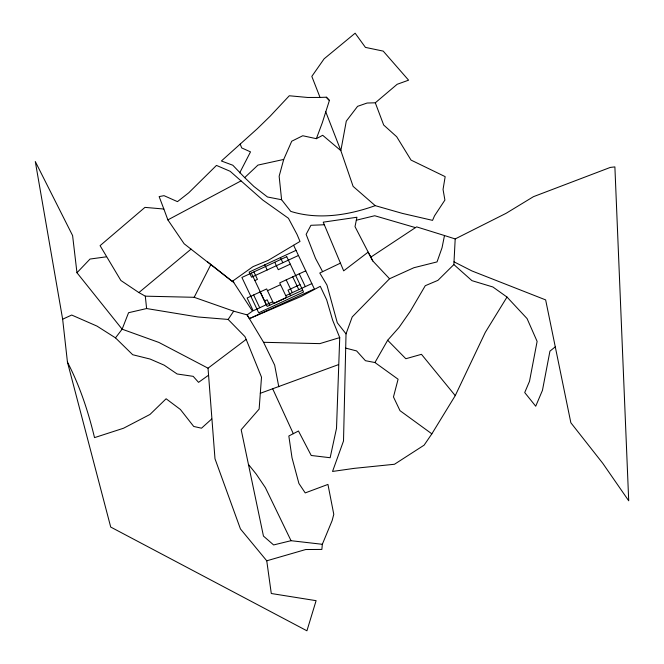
<?xml version="1.0" encoding="UTF-8"?>
<svg xmlns="http://www.w3.org/2000/svg" width="664" height="664" viewBox="0 0 664 664"><rect width="100%" height="100%" fill="white"/><g stroke="black" fill="none" stroke-linecap="round" stroke-linejoin="round"><path stroke-width="1" d="M389.552 278.755L372.803 260.96L370.794 257.159L416.602 226.872L444.49 235.537L442.041 247.755L437.036 261.906L413.863 267.733L389.552 278.755L352.211 316.944L346.027 333.868L343.512 440.971L332.539 471.448L354.244 468.361L394.491 464.26L424.113 445.162L431.857 433.841L455.247 395.628L485.301 332.357L507.005 297.065L492.895 286.989L471.955 280.656L453.869 264.571L455.197 238.932L506.059 213.335L533.466 196.668L610.299 167.419L614.889 166.896L628.708 500.772L602.763 463.306L570.857 422.76L545.642 299.896L471.946 270.953L454.01 261.832M163.859 209.027L159.144 196.594L164.025 195.664L177.462 201.64L188.734 192.801L216.472 165.411L230.167 171.295L262.736 200.013L288.442 218.273L297.065 234.5L300.003 241.439L268.156 260.396L252.992 266.646L232.251 281.395L184.135 243.763L167.876 219.892L163.859 209.027L144.951 207.384L100.081 245.655L120.873 280.482L138.892 292.575L145.308 296.169L194.178 297.306L233.686 311.175L247.124 314.885L249.39 318.629L301.224 296.418L320.28 286.317L326.663 299.796L332.631 320.164L339.727 337.594L336.515 428.305L330.149 457.728L311.225 455.479L298.468 431.011L288.832 435.991L292.019 457.795L298.908 483.475L305.224 492.912L327.95 484.421L333.784 514.318L332.133 520.601L322.331 544.297L321.866 549.427L305.689 549.535L266.754 560.806L240.434 528.926L214.987 458.749L208.031 368.18L246.17 339.395L244.958 336.631L228.142 319.434L197.922 316.969L146.603 308.544L128.567 312.711L122.126 329.186L115.495 337.868L132.692 354.725L150.105 359.058L164.199 365.175L177.122 373.981L193.191 376.339L198.544 382.356L208.537 375.218M283.702 159.443L279.146 176.242L281.602 199.739L290.741 211.376C318.338 220.041 348.484 215.236 375.218 205.649L402.359 213.393L432.554 220.365L434.505 215.866L444.897 200.08L443.046 189.439L445.171 176.641L411.041 160.09L396.707 136.759L383.692 125.031L375.301 102.804L397.147 84.295L408.592 80.178L383.219 51.111L365.432 47.393L355.14 33.2L324.123 58.814L311.823 76.385L320.048 97.442L326.298 97.193L329.41 100.447L322.322 122.707L316.363 138.685L302.743 135.746L291.737 141.216L283.702 159.443L257.947 165.095L244.684 177.612L232.815 165.236L221.394 160.987L257.375 128.658L270.123 116.233L289.296 95.765L307.731 97.475L320.048 97.442M194.178 297.306L210.903 264.471L207.458 261.724M239.696 172.864L250.511 151.873L241.704 147.923L240.202 144.08M345.421 348.036L356.618 350.932L365.424 360.701L374.944 362.536L387.66 340.258L399.039 327.418L410.252 311.341L425.267 285.711L437.916 280.357L453.869 264.571M228.142 319.434L233.686 311.175M208.031 368.18L158.895 342.441L122.126 329.186L76.966 272.738L90.013 259.051L106.306 256.827M211.716 418.984L201.507 428.197L193.714 426.454L180.392 409.472L166.116 398.773L149.989 414.444L123.512 428.247L94.52 437.626C88.27 411.597 79.805 385.9 67.446 362.121L62.648 319.193L35.292 161.535L72.6 235.579L76.966 272.738M138.892 292.575L191.074 249.108M555.278 346.857L549.941 351.148L542.455 390.349L535.715 406.219L524.718 392.557L529.507 381.294L537.118 341.404L527.075 318.596L507.005 297.065M316.371 138.685L322.679 135.282L340.848 150.653L353.107 186.376L375.218 205.649M167.867 219.892L241.032 180.882M340.441 263.143L319.782 273.02L326.97 285.072L337.295 322.779L346.027 333.868M296.028 250.361L249.133 272.099L251.565 277.212L298.46 255.474M254.885 280.548L257.441 279.361L253.897 271.908M290.276 264.139L278.282 269.7L274.747 262.255M305.755 270.821L279.702 282.889L286.616 297.455L273.593 303.489L266.671 288.931L247.124 297.987L253.208 310.777L272.746 301.713M267.509 290.707L280.54 284.665M264.604 300.999L267.16 299.821L269.742 305.241M300.003 284.599L288.01 290.16L290.649 295.712M285.777 295.679L311.831 283.603M62.648 319.193L71.704 315.043L97.002 326.107L115.495 337.868M302.676 290.234L267.177 306.411L251.341 273.095M249.39 318.629L314.396 288.998L293.604 245.248M260.305 393.296L338.408 364.661M339.727 337.594L319.841 343.62L263.567 342.3L247.124 314.885L252.469 311.117L232.782 281.013M322.331 544.297L291.031 540.695L273.618 544.945L263.45 536.08L241.173 429.716L259.134 409.09L261.508 377.185L246.17 339.395M356.327 220.207L374.72 215.742L415.473 227.619M375.301 102.804L367.109 103.028L357.589 106.331L346.293 121.13L340.848 150.653L325.626 111.51M324.322 224.764L310.926 225.295L306.137 234.367L315.516 258.387L322.621 271.659M281.602 199.739L267.467 196.984L253.88 186.459L244.684 177.612M444.49 235.537L455.197 238.932M374.944 362.536L398.093 379.227L393.47 396.947L399.994 410.667L431.857 433.841M210.903 264.471L233.828 282.607M387.66 340.258L405.837 358.734L421.466 354.319L455.247 395.628M326.298 97.185L329.41 100.447M248.651 464.675L256.246 474.129L265.368 487.617L291.031 540.695M370.794 257.159L355.008 226.631L356.933 217.244L323.227 222.166L343.678 270.854L368.13 252.146L372.803 260.96M263.567 342.3L274.664 365.142L278.78 386.755M299.24 273.834L305.315 286.624M292.724 276.855L298.8 289.637M280.399 257.607L282.831 262.72M286.209 279.876L292.293 292.658M264.762 264.853L267.194 269.966M260.155 291.952L266.231 304.734M253.64 294.965L259.715 307.756M272.771 388.988L293.33 433.716M67.446 362.121L110.714 527.058L306.926 630.8L316.106 600.671L271.286 593.508L266.754 560.806M145.308 296.169L146.603 308.544M286.74 256.694L241.903 277.469L258.703 312.827L303.539 292.044L286.74 256.694"/></g></svg>
